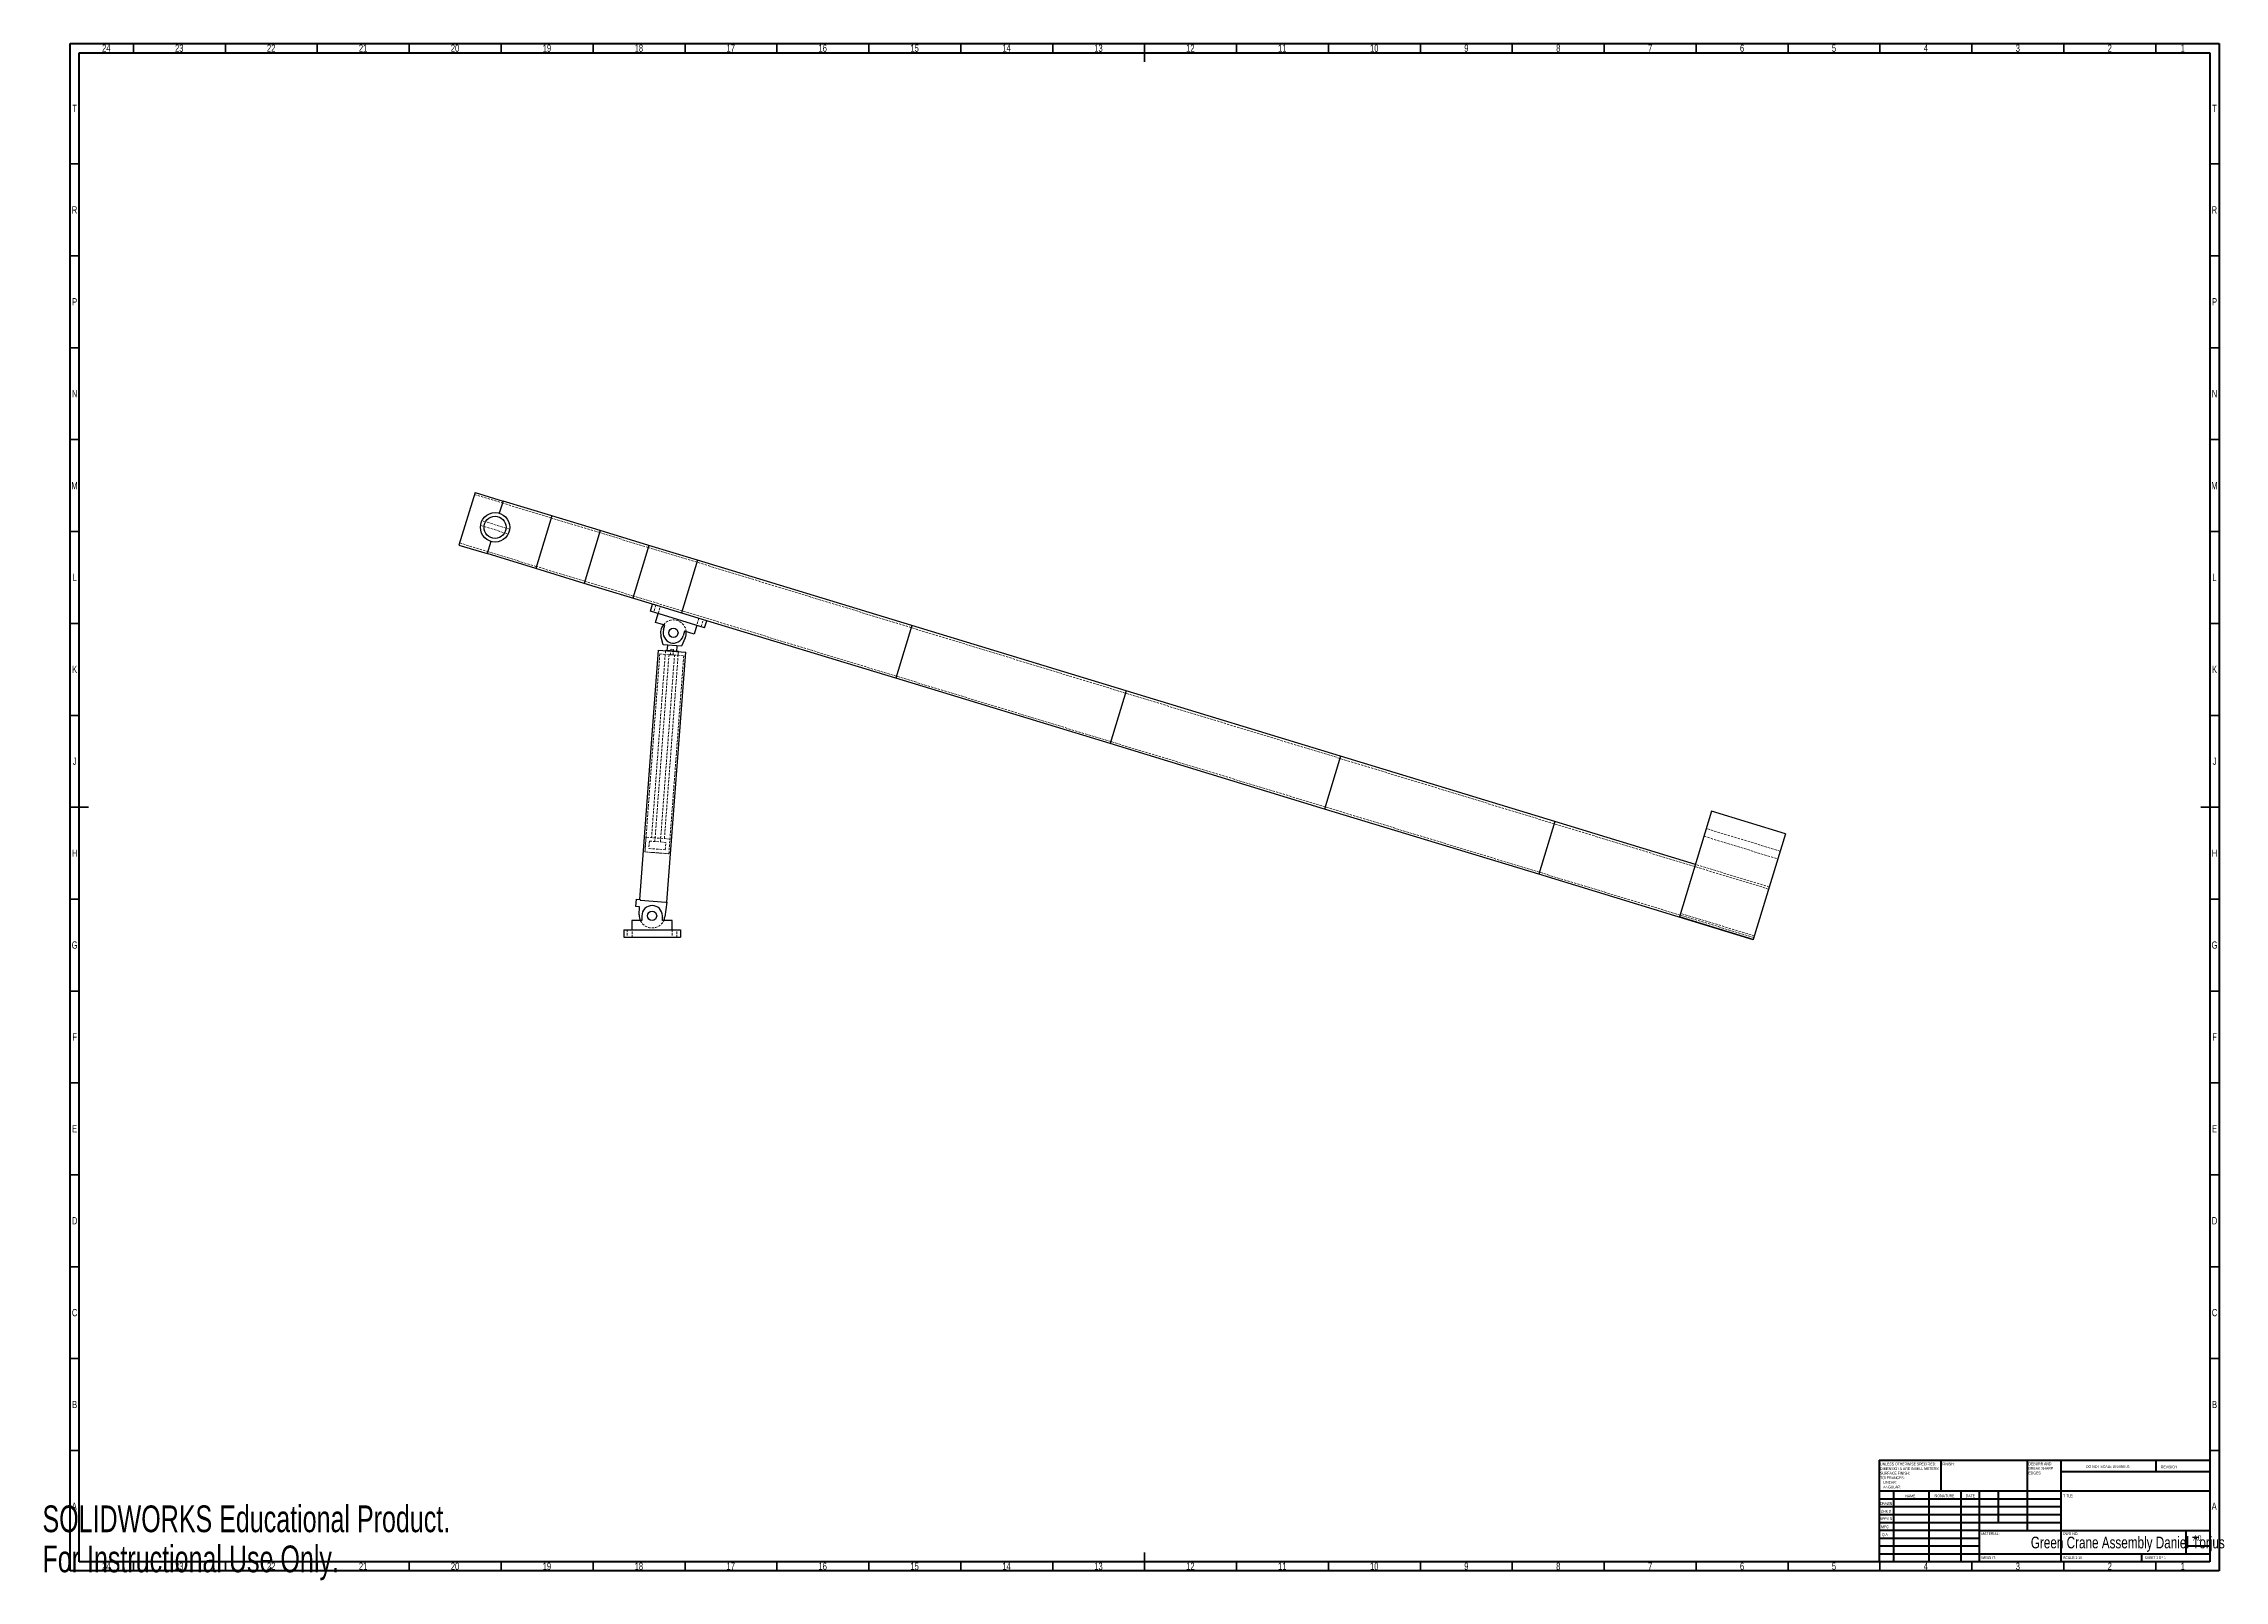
# Model space of a CAD drawing. Header units: millimetres. Extents: x 1 to 1187, y 0 to 836.
import ezdxf

# ---------------------------------------------------------------- set-up
doc = ezdxf.new("R2010")
doc.units = ezdxf.units.MM
doc.linetypes.add('HIDDEN', pattern=[1.905, 1.27, -0.635])
doc.styles.add('SLDTEXTSTYLE0', font='TXT', dxfattribs={"width": 0.75})
doc.styles.add('SLDTEXTSTYLE1', font='TXT', dxfattribs={"width": 0.686449})
doc.styles.add('SLDTEXTSTYLE2', font='TXT', dxfattribs={"width": 0.6875})
doc.styles.add('SLDTEXTSTYLE3', font='TXT', dxfattribs={"width": 0.7})

# ---------------------------------------------------------------- blocks, each defined once
blk = doc.blocks.new('SW_NOTE_0')
at = {"color": 0, "linetype": 'Continuous', "lineweight": 0, "char_height": 1.5, "attachment_point": 1, "style": 'SLDTEXTSTYLE0'}
for s, insert in [('UNLESS OTHERWISE SPECIFIED:', (0, 1.9)), ('TOLERANCES:', (0, -5.6)), ('DIMENSIONS ARE IN MILLIMETERS', (0, -0.6)), ('SURFACE FINISH:', (0, -3.1)), ('ANGULAR:', (1.7, -10.6)), ('LINEAR:', (1.7, -8.1))]:
    blk.add_mtext(s, dxfattribs=dict(at, insert=insert))
blk = doc.blocks.new('SW_NOTE_0_1')
at = {"color": 0, "linetype": 'Continuous', "lineweight": 0, "char_height": 1.5, "attachment_point": 1, "style": 'SLDTEXTSTYLE0'}
for s, insert in [('DEBURR AND', (0, 1.9)), ('BREAK SHARP', (0, -0.6)), ('EDGES', (0, -3.1))]:
    blk.add_mtext(s, dxfattribs=dict(at, insert=insert))

msp = doc.modelspace()

# ---------------------------------------------------------------- linework, layer by layer
at = {"color": 7, "linetype": 'Continuous', "lineweight": 70}
for p, q in [((15, 5), (15, 836)), ((15, 836), (1184, 836)), ((20, 10), (20, 831)), ((20, 831), (1179, 831)), ((1179, 831), (1179, 10)), ((1184, 836), (1184, 5)), ((1184, 5), (15, 5)), ((1179, 10), (20, 10))]:
    msp.add_line(p, q, dxfattribs=at)
at = {"color": 7, "linetype": 'Continuous', "lineweight": 35}
for p, q in [((49.5, 831), (49.5, 836)), ((99.5, 831), (99.5, 836)), ((149.5, 831), (149.5, 836)), ((199.5, 831), (199.5, 836)), ((249.5, 831), (249.5, 836)), ((299.5, 831), (299.5, 836)), ((349.5, 831), (349.5, 836)), ((399.5, 831), (399.5, 836)), ((449.5, 831), (449.5, 836)), ((499.5, 831), (499.5, 836)), ((549.5, 831), (549.5, 836)), ((599.5, 836), (599.5, 826)), ((599.5, 831), (599.5, 836)), ((649.5, 831), (649.5, 836)), ((699.5, 831), (699.5, 836)), ((749.5, 831), (749.5, 836)), ((799.5, 831), (799.5, 836)), ((849.5, 831), (849.5, 836)), ((899.5, 831), (899.5, 836)), ((949.5, 831), (949.5, 836)), ((999.5, 831), (999.5, 836)), ((1049.5, 831), (1049.5, 836)), ((1099.5, 831), (1099.5, 836)), ((1149.5, 831), (1149.5, 836)), ((20, 770.5), (15, 770.5)), ((1179, 770.5), (1184, 770.5)), ((20, 720.5), (15, 720.5)), ((1179, 720.5), (1184, 720.5)), ((20, 670.5), (15, 670.5)), ((1179, 670.5), (1184, 670.5)), ((20, 620.5), (15, 620.5)), ((1179, 620.5), (1184, 620.5)), ((20, 570.5), (15, 570.5)), ((1179, 570.5), (1184, 570.5)), ((20, 520.5), (15, 520.5)), ((1179, 520.5), (1184, 520.5)), ((20, 470.5), (15, 470.5)), ((1179, 470.5), (1184, 470.5)), ((15, 420.5), (25, 420.5)), ((20, 420.5), (15, 420.5)), ((1184, 420.5), (1174, 420.5)), ((1179, 420.5), (1184, 420.5)), ((20, 370.5), (15, 370.5)), ((1179, 370.5), (1184, 370.5)), ((20, 320.5), (15, 320.5)), ((1179, 320.5), (1184, 320.5)), ((20, 270.5), (15, 270.5)), ((1179, 270.5), (1184, 270.5)), ((20, 220.5), (15, 220.5)), ((1179, 220.5), (1184, 220.5)), ((20, 170.5), (15, 170.5)), ((1179, 170.5), (1184, 170.5)), ((20, 120.5), (15, 120.5)), ((1179, 120.5), (1184, 120.5)), ((20, 70.5), (15, 70.5)), ((1179, 70.5), (1184, 70.5)), ((599.5, 5), (599.5, 15)), ((49.5, 10), (49.5, 5)), ((99.5, 10), (99.5, 5)), ((149.5, 10), (149.5, 5)), ((199.5, 10), (199.5, 5)), ((249.5, 10), (249.5, 5)), ((299.5, 10), (299.5, 5)), ((349.5, 10), (349.5, 5)), ((399.5, 10), (399.5, 5)), ((449.5, 10), (449.5, 5)), ((499.5, 10), (499.5, 5)), ((549.5, 10), (549.5, 5)), ((599.5, 10), (599.5, 5)), ((649.5, 10), (649.5, 5)), ((699.5, 10), (699.5, 5)), ((749.5, 10), (749.5, 5)), ((799.5, 10), (799.5, 5)), ((849.5, 10), (849.5, 5)), ((899.5, 10), (899.5, 5)), ((949.5, 10), (949.5, 5)), ((999.5, 10), (999.5, 5)), ((1049.5, 10), (1049.5, 5)), ((1099.5, 10), (1099.5, 5)), ((1149.5, 10), (1149.5, 5))]:
    msp.add_line(p, q, dxfattribs=at)
at = {"color": 7, "linetype": 'Continuous', "lineweight": 25}
for p, q in [((235.3, 591.8), (226.5, 563.1)), ((235.3, 591.8), (250.6, 587.1)), ((250.6, 587.1), (248.5, 580.5)), ((250.6, 587.1), (248.5, 580.5)), ((277, 579.1), (250.6, 587.1)), ((277, 579.1), (268.3, 550.4)), ((277, 579.1), (268.3, 550.4)), ((303.4, 571), (277, 579.1)), ((303.4, 571), (294.7, 542.3)), ((303.4, 571), (294.7, 542.3)), ((329.9, 563), (303.4, 571)), ((226.5, 563.1), (241.8, 558.5)), ((243.9, 565.1), (241.8, 558.5)), ((243.9, 565.1), (241.8, 558.5)), ((268.3, 550.4), (241.8, 558.5)), ((329.9, 563), (321.1, 534.3)), ((329.9, 563), (321.1, 534.3)), ((356.3, 554.9), (329.9, 563)), ((294.7, 542.3), (268.3, 550.4)), ((356.3, 554.9), (347.6, 526.2)), ((356.3, 554.9), (347.6, 526.2)), ((472.9, 519.3), (356.3, 554.9)), ((331.8, 531), (294.7, 542.3)), ((330.7, 527.2), (331.8, 531)), ((360.1, 518.2), (330.7, 527.2)), ((361.3, 522), (331.8, 531)), ((333.4, 521.1), (334.9, 525.9)), ((360.1, 518.2), (361.3, 522)), ((464.2, 490.7), (361.3, 522)), ((338.6, 519.5), (333.4, 521.1)), ((337.7, 508.8), (336.4, 513.7)), ((337.8, 517.1), (338.6, 519.5)), ((349.6, 512.7), (347.6, 508.1)), ((349.3, 516.3), (348.5, 513.8)), ((354.5, 514.7), (349.3, 516.3)), ((355.9, 519.5), (354.5, 514.7)), ((472.9, 519.3), (464.2, 490.7)), ((472.9, 519.3), (464.2, 490.7)), ((589.5, 483.8), (472.9, 519.3)), ((334.9, 506), (324.7, 370.3)), ((334.9, 506), (349.9, 504.8)), ((347.6, 508.1), (337.7, 508.8)), ((338.9, 505.7), (338.9, 505.7)), ((345.9, 505.2), (338.9, 505.7)), ((340, 508.6), (339.7, 505.6)), ((339.7, 368.8), (349.9, 504.8)), ((345.1, 505.2), (345.3, 508.2)), ((345.9, 505.1), (345.9, 505.2)), ((580.7, 455.1), (464.2, 490.7)), ((589.5, 483.8), (580.7, 455.1)), ((589.5, 483.8), (580.7, 455.1)), ((706.1, 448.2), (589.5, 483.8)), ((697.3, 419.5), (580.7, 455.1)), ((706.1, 448.2), (697.3, 419.5)), ((706.1, 448.2), (697.3, 419.5)), ((822.7, 412.7), (706.1, 448.2)), ((813.9, 384), (697.3, 419.5)), ((907.9, 418.3), (890.4, 360.9)), ((948.1, 406), (907.9, 418.3)), ((822.7, 412.7), (813.9, 384)), ((822.7, 412.7), (813.9, 384)), ((899.1, 389.4), (822.7, 412.7)), ((948.1, 406), (930.6, 348.6)), ((930.5, 348.4), (813.9, 384)), ((322.8, 366.5), (323.1, 370.5)), ((323.1, 370.5), (325.1, 370.3)), ((325.1, 370.3), (325.1, 369.9)), ((325.1, 369.9), (325.3, 369.9)), ((325.3, 369.9), (339, 368.9)), ((339.7, 368.8), (338.6, 360.9)), ((339, 368.9), (339.7, 368.8)), ((326, 358.8), (320.6, 358.8)), ((320.6, 358.8), (320.6, 353.8)), ((324.7, 366.3), (322.8, 366.5)), ((324.6, 361.9), (324.7, 366.3)), ((326, 361.4), (326, 358.8)), ((337.2, 358.8), (337.2, 361.4)), ((342.6, 358.8), (337.2, 358.8)), ((342.6, 353.8), (342.6, 358.8)), ((930.6, 348.6), (890.4, 360.9)), ((316.2, 353.8), (347, 353.8)), ((316.2, 353.8), (316.2, 349.8)), ((316.2, 349.8), (347, 349.8)), ((347, 353.8), (347, 349.8)), ((930.6, 348.6), (930.5, 348.4))]:
    msp.add_line(p, q, dxfattribs=at)
at = {"color": 7, "linetype": 'HIDDEN', "lineweight": 18}
for p, q in [((234.9, 590.7), (250.2, 586)), ((276.7, 577.9), (250.2, 586)), ((238.3, 573.8), (240.2, 573.2)), ((241, 575.8), (239.1, 576.4)), ((240.2, 573.2), (251.4, 569.8)), ((252.2, 572.4), (241, 575.8)), ((251.4, 569.8), (253.3, 569.2)), ((254.1, 571.8), (252.2, 572.4)), ((303.1, 569.9), (276.7, 577.9)), ((329.5, 561.8), (303.1, 569.9)), ((226.9, 564.3), (242.2, 559.6)), ((268.6, 551.5), (242.2, 559.6)), ((356, 553.8), (329.5, 561.8)), ((295, 543.5), (268.6, 551.5)), ((472.6, 518.2), (356, 553.8)), ((321.5, 535.4), (295, 543.5)), ((347.9, 527.4), (321.5, 535.4)), ((333.6, 530.5), (332.5, 526.6)), ((335, 525.9), (336.1, 529.7)), ((464.5, 491.8), (347.9, 527.4)), ((357, 523.3), (355.8, 519.5)), ((358.3, 518.8), (359.5, 522.6)), ((589.1, 482.6), (472.6, 518.2)), ((335.8, 503.9), (327.7, 396.2)), ((338.9, 505.7), (331.3, 404)), ((340.8, 503.6), (333.1, 401.9)), ((335.8, 503.9), (348.8, 502.9)), ((336.1, 401.6), (343.8, 503.3)), ((338.3, 403.5), (345.9, 505.1)), ((338.9, 505.7), (338.8, 503.7)), ((340.7, 395.2), (348.8, 502.9)), ((343.8, 503.3), (340.8, 503.6)), ((341.8, 506.5), (341.6, 503.5)), ((343.2, 506.4), (341.8, 506.5)), ((343, 503.4), (343.2, 506.4)), ((345.8, 503.1), (345.9, 505.1)), ((581.1, 456.2), (464.5, 491.8)), ((705.7, 447.1), (589.1, 482.6)), ((697.7, 420.7), (581.1, 456.2)), ((822.3, 411.5), (705.7, 447.1)), ((814.3, 385.1), (697.7, 420.7)), ((328.3, 404.2), (327.7, 396.2)), ((341.3, 403.2), (328.3, 404.2)), ((938.9, 376), (822.3, 411.5)), ((903.8, 404.7), (943.9, 392.4)), ((945.2, 396.6), (905, 408.9)), ((340.7, 395.2), (327.7, 396.2)), ((327.7, 396.2), (340.7, 395.2)), ((330.1, 402.1), (329.8, 398)), ((338.8, 397.4), (329.8, 398)), ((339.1, 401.4), (330.1, 402.1)), ((338.8, 397.4), (339.1, 401.4)), ((340.7, 395.2), (341.3, 403.2)), ((930.9, 349.6), (814.3, 385.1)), ((939.3, 377.1), (899.1, 389.4)), ((931.2, 350.5), (891, 362.8)), ((318.1, 353.8), (318.1, 349.8)), ((320.7, 349.8), (320.7, 353.8)), ((342.5, 353.8), (342.5, 349.8)), ((345.1, 349.8), (345.1, 353.8))]:
    msp.add_line(p, q, dxfattribs=at)
at = {"color": 7, "linetype": 'Continuous', "lineweight": 50}
for p, q in [((999, 65.3), (1179, 65.3)), ((999, 65.3), (999, 10)), ((1032.8, 48.3), (1032.8, 65.3)), ((1079.6, 65.3), (1079.6, 27)), ((1097.8, 65.3), (1097.8, 10)), ((1149.8, 58.9), (1149.8, 65.3)), ((1179, 48.3), (999, 48.3)), ((1006.8, 48.3), (1006.8, 10)), ((1026, 48.3), (1026, 10)), ((1043.4, 48.3), (1043.4, 10)), ((1053.6, 10), (1053.6, 48.3)), ((1064, 31.2), (1064, 48.3)), ((1179, 58.9), (1097.8, 58.9)), ((1097.8, 44), (999, 44)), ((1097.8, 39.8), (999, 39.8)), ((1097.8, 35.5), (999, 35.5)), ((1097.8, 31.2), (999, 31.2)), ((1053.6, 27), (999, 27)), ((1053.6, 27), (1179, 27)), ((1166, 14.2), (1166, 27)), ((1053.6, 22.7), (999, 22.7)), ((1053.6, 18.5), (999, 18.5)), ((999, 14.2), (1179, 14.2)), ((1142, 10), (1142, 14.2)), ((1179, 18.5), (1166, 18.5))]:
    msp.add_line(p, q, dxfattribs=at)
at = {"color": 7, "linetype": 'Continuous', "lineweight": 25}
for centre, radius in [((246.2, 572.8), 8), ((246.2, 572.8), 6), ((343.2, 515.4), 2.5), ((331.6, 361.4), 2.5)]:
    msp.add_circle(centre, radius, dxfattribs=at)
at = {"color": 7, "linetype": 'HIDDEN', "lineweight": 18}
for centre, start, end in [((343.2, 515.4), 4.8449, 141.2374), ((331.6, 361.8), 205.812, 334.188)]:
    msp.add_arc(centre, 7, start, end, dxfattribs=at)
at = {"color": 7, "linetype": 'Continuous', "lineweight": 25}
for centre, radius, start, end in [((343.2, 515.4), 7, 141.2374, 194.625), ((343.2, 515.4), 5.6, 163.0412, 343.0412), ((343.2, 515.4), 7, 336.7758, 4.8449), ((331.6, 361.8), 7, 179.3797, 205.812), ((331.6, 361.4), 5.6, 0, 180), ((331.6, 361.8), 7, 334.188, 352.0212)]:
    msp.add_arc(centre, radius, start, end, dxfattribs=at)

# ---------------------------------------------------------------- block references
at = {"color": 7, "linetype": 'Continuous', "lineweight": 0}
for name, p in [('SW_NOTE_0', (999.6, 62)), ('SW_NOTE_0_1', (1080.3, 62.1))]:
    msp.add_blockref(name, p, dxfattribs=at)

# ---------------------------------------------------------------- texts
for s, insert, char_height, attachment_point, style in [('24', (34.7, 835.5), 3.97, 2, 'SLDTEXTSTYLE0'), ('23', (74.4, 835.5), 3.97, 2, 'SLDTEXTSTYLE0'), ('22', (124.4, 835.5), 3.97, 2, 'SLDTEXTSTYLE0'), ('21', (174.4, 835.5), 3.97, 2, 'SLDTEXTSTYLE0'), ('20', (224.4, 835.5), 3.97, 2, 'SLDTEXTSTYLE0'), ('19', (274.4, 835.5), 3.97, 2, 'SLDTEXTSTYLE0'), ('18', (324.4, 835.5), 3.97, 2, 'SLDTEXTSTYLE0'), ('17', (374.4, 835.5), 3.97, 2, 'SLDTEXTSTYLE0'), ('16', (424.4, 835.5), 3.97, 2, 'SLDTEXTSTYLE0'), ('15', (474.4, 835.5), 3.97, 2, 'SLDTEXTSTYLE0'), ('14', (524.4, 835.5), 3.97, 2, 'SLDTEXTSTYLE0'), ('13', (574.4, 835.5), 3.97, 2, 'SLDTEXTSTYLE0'), ('12', (624.4, 835.5), 3.97, 2, 'SLDTEXTSTYLE0'), ('11', (674.4, 835.5), 3.97, 2, 'SLDTEXTSTYLE0'), ('10', (724.4, 835.5), 3.97, 2, 'SLDTEXTSTYLE0'), ('9', (774.5, 835.5), 3.97, 2, 'SLDTEXTSTYLE0'), ('8', (824.5, 835.5), 3.97, 2, 'SLDTEXTSTYLE0'), ('7', (874.5, 835.5), 3.97, 2, 'SLDTEXTSTYLE0'), ('6', (924.5, 835.5), 3.97, 2, 'SLDTEXTSTYLE0'), ('5', (974.5, 835.5), 3.97, 2, 'SLDTEXTSTYLE0'), ('4', (1024.5, 835.5), 3.97, 2, 'SLDTEXTSTYLE0'), ('3', (1074.5, 835.5), 3.97, 2, 'SLDTEXTSTYLE0'), ('2', (1124.5, 835.5), 3.97, 2, 'SLDTEXTSTYLE0'), ('1', (1164.2, 835.5), 3.97, 2, 'SLDTEXTSTYLE0'), ('T', (17.5, 802.7), 3.97, 2, 'SLDTEXTSTYLE0'), ('T', (1181.5, 802.7), 3.97, 2, 'SLDTEXTSTYLE0'), ('R', (17.4, 747.5), 3.97, 2, 'SLDTEXTSTYLE0'), ('R', (1181.4, 747.5), 3.97, 2, 'SLDTEXTSTYLE0'), ('P', (17.5, 697.5), 3.97, 2, 'SLDTEXTSTYLE0'), ('P', (1181.5, 697.5), 3.97, 2, 'SLDTEXTSTYLE0'), ('N', (17.5, 647.5), 3.97, 2, 'SLDTEXTSTYLE0'), ('N', (1181.5, 647.5), 3.97, 2, 'SLDTEXTSTYLE0'), ('M', (17.4, 597.5), 3.97, 2, 'SLDTEXTSTYLE0'), ('M', (1181.4, 597.5), 3.97, 2, 'SLDTEXTSTYLE0'), ('L', (17.5, 547.5), 3.97, 2, 'SLDTEXTSTYLE0'), ('L', (1181.5, 547.5), 3.97, 2, 'SLDTEXTSTYLE0'), ('K', (17.5, 497.5), 3.97, 2, 'SLDTEXTSTYLE0'), ('K', (1181.5, 497.5), 3.97, 2, 'SLDTEXTSTYLE0'), ('J', (17.5, 447.5), 3.97, 2, 'SLDTEXTSTYLE0'), ('J', (1181.5, 447.5), 3.97, 2, 'SLDTEXTSTYLE0'), ('H', (17.5, 397.5), 3.97, 2, 'SLDTEXTSTYLE0'), ('H', (1181.5, 397.5), 3.97, 2, 'SLDTEXTSTYLE0'), ('G', (17.5, 347.5), 3.97, 2, 'SLDTEXTSTYLE0'), ('G', (1181.5, 347.5), 3.97, 2, 'SLDTEXTSTYLE0'), ('F', (17.5, 297.5), 3.97, 2, 'SLDTEXTSTYLE0'), ('F', (1181.5, 297.5), 3.97, 2, 'SLDTEXTSTYLE0'), ('E', (17.5, 247.5), 3.97, 2, 'SLDTEXTSTYLE0'), ('E', (1181.5, 247.5), 3.97, 2, 'SLDTEXTSTYLE0'), ('D', (17.5, 197.5), 3.97, 2, 'SLDTEXTSTYLE0'), ('D', (1181.5, 197.5), 3.97, 2, 'SLDTEXTSTYLE0'), ('C', (17.5, 147.5), 3.97, 2, 'SLDTEXTSTYLE0'), ('C', (1181.5, 147.5), 3.97, 2, 'SLDTEXTSTYLE0'), ('B', (17.5, 97.5), 3.97, 2, 'SLDTEXTSTYLE0'), ('B', (1181.5, 97.5), 3.97, 2, 'SLDTEXTSTYLE0'), ('FINISH:', (1033.4, 63.9), 1.5, 1, 'SLDTEXTSTYLE0'), ('DO NOT SCALE DRAWING', (1111.6, 62.5), 1.5, 1, 'SLDTEXTSTYLE0'), ('REVISION', (1152.3, 62.3), 1.5, 1, 'SLDTEXTSTYLE0'), ('A', (17.3, 42.2), 3.97, 2, 'SLDTEXTSTYLE0'), ('DRAWN', (999.6, 42.4), 1.5, 1, 'SLDTEXTSTYLE1'), ("CHK'D", (999.9, 38.2), 1.5, 1, 'SLDTEXTSTYLE0'), ('NAME', (1013.3, 46.5), 1.5, 1, 'SLDTEXTSTYLE0'), ('SIGNATURE', (1029, 46.6), 1.5, 1, 'SLDTEXTSTYLE0'), ('DATE', (1046.2, 46.6), 1.5, 1, 'SLDTEXTSTYLE0'), ('TITLE:', (1099.1, 46.6), 1.5, 1, 'SLDTEXTSTYLE0'), ('A', (1181.3, 42.2), 3.97, 2, 'SLDTEXTSTYLE0'), ("APPV'D", (999.4, 34.1), 1.5, 1, 'SLDTEXTSTYLE0'), ('MFG', (1000.1, 29.7), 1.5, 1, 'SLDTEXTSTYLE0'), ('Q.A', (1000.5, 25.5), 1.5, 1, 'SLDTEXTSTYLE0'), ('MATERIAL:', (1054.6, 26), 1.5, 1, 'SLDTEXTSTYLE0'), ('Green Crane Assembly Daniel Torjus', (1134.3, 23.6), 6.35, 2, 'SLDTEXTSTYLE0'), ('DWG NO.', (1099, 26), 1.5, 1, 'SLDTEXTSTYLE0'), ('A0', (1169.9, 24.4), 2.91, 1, 'SLDTEXTSTYLE0'), ('WEIGHT:', (1054.6, 12.9), 1.5, 1, 'SLDTEXTSTYLE0'), ('SCALE:1:10', (1099.1, 12.9), 1.5, 1, 'SLDTEXTSTYLE0'), ('SHEET 1 OF 1', (1143.5, 12.9), 1.5, 1, 'SLDTEXTSTYLE2'), ('24', (34.7, 9.5), 3.97, 2, 'SLDTEXTSTYLE0'), ('23', (74.4, 9.5), 3.97, 2, 'SLDTEXTSTYLE0'), ('22', (124.4, 9.5), 3.97, 2, 'SLDTEXTSTYLE0'), ('21', (174.4, 9.5), 3.97, 2, 'SLDTEXTSTYLE0'), ('20', (224.4, 9.5), 3.97, 2, 'SLDTEXTSTYLE0'), ('19', (274.4, 9.5), 3.97, 2, 'SLDTEXTSTYLE0'), ('18', (324.4, 9.5), 3.97, 2, 'SLDTEXTSTYLE0'), ('17', (374.4, 9.5), 3.97, 2, 'SLDTEXTSTYLE0'), ('16', (424.4, 9.5), 3.97, 2, 'SLDTEXTSTYLE0'), ('15', (474.4, 9.5), 3.97, 2, 'SLDTEXTSTYLE0'), ('14', (524.4, 9.5), 3.97, 2, 'SLDTEXTSTYLE0'), ('13', (574.4, 9.5), 3.97, 2, 'SLDTEXTSTYLE0'), ('12', (624.4, 9.5), 3.97, 2, 'SLDTEXTSTYLE0'), ('11', (674.4, 9.5), 3.97, 2, 'SLDTEXTSTYLE0'), ('10', (724.4, 9.5), 3.97, 2, 'SLDTEXTSTYLE0'), ('9', (774.5, 9.5), 3.97, 2, 'SLDTEXTSTYLE0'), ('8', (824.5, 9.5), 3.97, 2, 'SLDTEXTSTYLE0'), ('7', (874.5, 9.5), 3.97, 2, 'SLDTEXTSTYLE0'), ('6', (924.5, 9.5), 3.97, 2, 'SLDTEXTSTYLE0'), ('5', (974.5, 9.5), 3.97, 2, 'SLDTEXTSTYLE0'), ('4', (1024.5, 9.5), 3.97, 2, 'SLDTEXTSTYLE0'), ('3', (1074.5, 9.5), 3.97, 2, 'SLDTEXTSTYLE0'), ('2', (1124.5, 9.5), 3.97, 2, 'SLDTEXTSTYLE0'), ('1', (1164.2, 9.5), 3.97, 2, 'SLDTEXTSTYLE0')]:
    msp.add_mtext(s, dxfattribs=dict(at, insert=insert, char_height=char_height, attachment_point=attachment_point, style=style))
at = {"color": 7, "linetype": 'Continuous', "char_height": 14.549, "attachment_point": 1, "style": 'SLDTEXTSTYLE3'}
for s, insert in [('SOLIDWORKS Educational Product.', (0, 40.6)), ('For Instructional Use Only.', (0, 18.8))]:
    msp.add_mtext(s, dxfattribs=dict(at, insert=insert))

doc.saveas('drawing.dxf')
